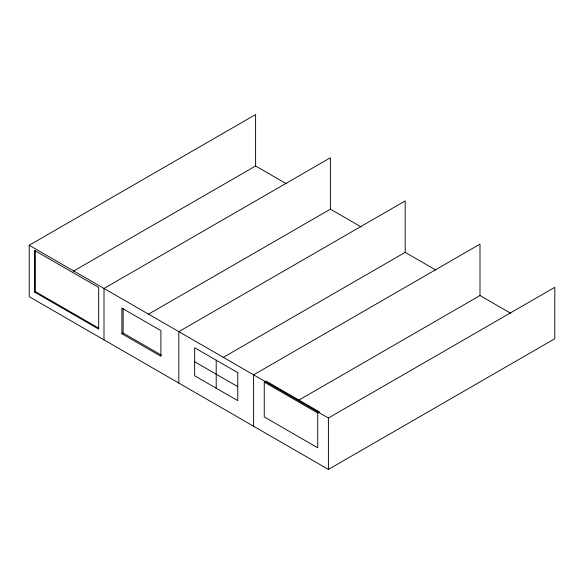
<?xml version="1.0" encoding="UTF-8"?>
<svg xmlns="http://www.w3.org/2000/svg" width="584" height="584" viewBox="0 0 584 584"><rect width="100%" height="100%" fill="white"/><g stroke="black" fill="none" stroke-linecap="round" stroke-linejoin="round"><path stroke-width="0.88" d="M29.2 245.273L328.405 418.02L554.8 287.313L554.8 338.727L328.405 469.434L29.2 296.687L29.2 245.273L255.595 114.566L255.595 165.98L73.372 271.18M34.544 292.058L98.66 329.077L98.66 287.43L34.544 250.412L34.544 292.058L35.339 291.599L98.674 328.164M148.175 314.367L330.398 209.167L361.102 226.899M121.903 333.756L160.907 356.276L160.907 330.646L121.903 308.133L121.903 333.756L123.129 333.048L161.352 355.116M222.978 357.554L405.194 252.354L435.905 270.085M264.859 381.79L266.056 381.096L319.558 411.983L318.353 412.676M298.57 400.288L479.997 295.541L510.708 313.272M255.595 165.98L286.299 183.712M194.654 361.752L237.754 386.637M479.997 295.541L479.997 244.127L253.602 374.833L253.602 426.247M405.194 252.354L405.194 200.94L178.806 331.646L178.806 383.06M330.398 209.167L330.398 157.753L104.003 288.459L104.003 339.873M328.405 418.02L328.405 469.434M216.204 360.189L216.204 388.199M123.129 308.308L123.129 333.048M35.339 250.857L35.339 291.599M317.754 413.019L264.253 382.133L264.253 416.932L317.754 447.819L317.754 413.019M237.754 372.636L194.654 347.75L194.654 375.76L237.754 400.646L237.754 372.636"/></g></svg>
